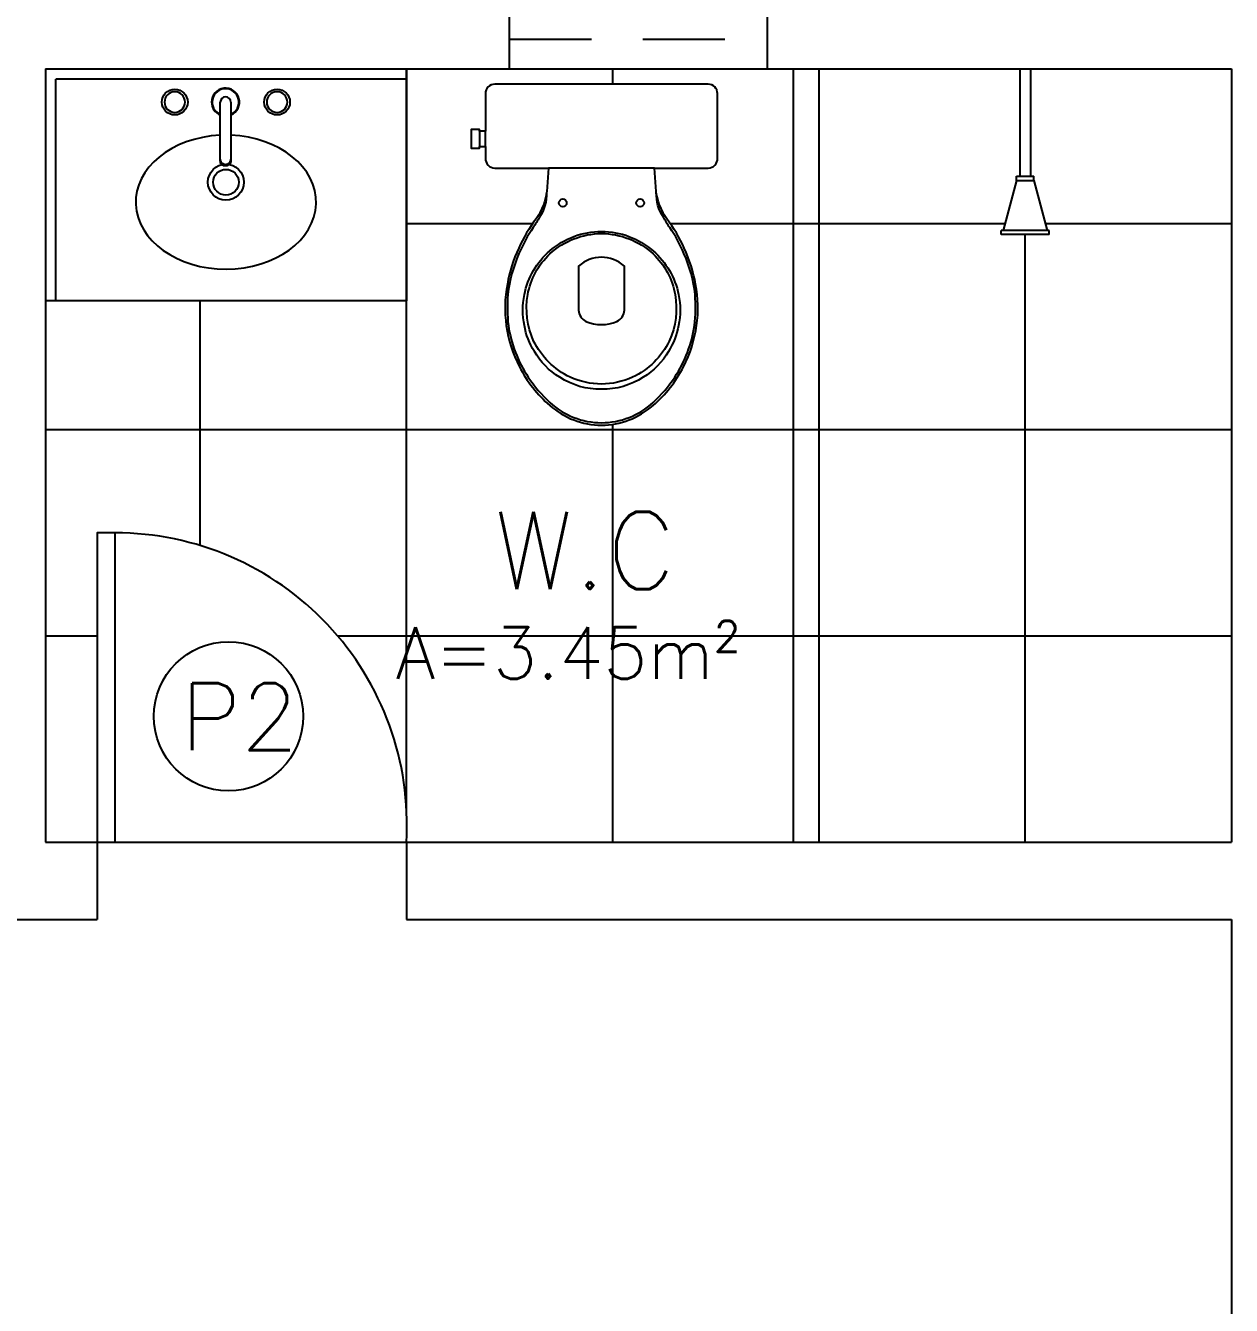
# Model space of a CAD drawing. Header units: millimetres. Extents: x 45003 to 46969, y 6653 to 6979.
# Drawn here: x 45050.028 to 45052.366, y 6876.341 to 6878.823 of the extents above; entities that cross this region are included whole.
import ezdxf

# ---------------------------------------------------------------- set-up
doc = ezdxf.new("R2010")
doc.units = ezdxf.units.MM
doc.linetypes.add('HIDDEN', pattern=[9.525, 6.35, -3.175])
for name, color, linetype in [('ARQ-ALVENARIA', 4, 'Continuous'), ('ARQ-ESQ-01', 1, 'Continuous'), ('ARQ-ESQ-02', 2, 'Continuous'), ('ARQ-HACHURA', 253, 'Continuous'), ('ARQ-PENA-FINA-CINZA', 8, 'Continuous'), ('ARQ-PROJ-01', 1, 'HIDDEN'), ('ARQ-PÇ-HIDROSSAN', 7, 'Continuous'), ('ARQ-TEXTO2', 2, 'Continuous'), ('ARQ-TEXTO3', 3, 'Continuous')]:
    doc.layers.add(name, color=color, linetype=linetype)
doc.styles.add('ROMANS', font='romans.shx')

# ---------------------------------------------------------------- blocks, each defined once
blk = doc.blocks.new('chuv-01-planta')
for p, q in [((-0.3216, -0.0467), (-0.3216, 0.0467)), ((-0.3216, 0.0467), (-0.3133, 0.0467)), ((-0.3133, -0.0467), (-0.3133, 0.0467)), ((-0.2167, 0.0167), (-0.3133, 0.0425)), ((-0.2167, 0.0167), (-0.2083, 0.0167)), ((-0.2167, 0.0167), (-0.2167, -0.0167)), ((-0.2083, 0.0167), (-0.2083, -0.0167)), ((0, 0.0106), (-0.2083, 0.0106)), ((0, 0.0106), (0, -0.0106)), ((-0.2167, -0.0167), (-0.3133, -0.0425)), ((-0.2167, -0.0167), (-0.2083, -0.0167)), ((0, -0.0106), (-0.2083, -0.0106)), ((-0.3216, -0.0467), (-0.3133, -0.0467))]:
    blk.add_line(p, q)
blk = doc.blocks.new('cx-ac-01-planta')
for points in [[(0.661, 0, 0.182004), (0.623, 0.1, 0.098298), (0.548, 0.159, 0.085166), (0.468, 0.1845, 0.08648), (0.388, 0.1825, 0.067868), (0.318, 0.1605, 0.06199), (0.261, 0.1265, -0.060779), (0.228, 0.1105, -0.023796), (0.208, 0.106), (0.1625, 0.1028), (0.1625, 0.207, 0.424217), (0.1435, 0.225), (0.121, 0.225), (0.091, 0.225), (0.018, 0.225, 0.418036), (0, 0.207), (0, 0), (0, -0.207, 0.418036), (0.018, -0.225), (0.091, -0.225), (0.091, -0.2365), (0.088, -0.2365), (0.088, -0.2525), (0.106, -0.2525), (0.124, -0.2525), (0.124, -0.2365), (0.121, -0.2365), (0.121, -0.225), (0.1435, -0.225, 0.424217), (0.1625, -0.207), (0.1625, -0.1028), (0.208, -0.106, -0.023796), (0.228, -0.1105, -0.060779), (0.261, -0.1265, 0.06199), (0.318, -0.1605, 0.067868), (0.388, -0.1825, 0.08648), (0.468, -0.1845, 0.085166), (0.548, -0.159, 0.098298), (0.623, -0.1, 0.182004)], [(0.2855, 0, -0.18052), (0.323, 0.1, -0.167158), (0.408, 0.1495, -0.1), (0.468, 0.1495, -0.096291), (0.518, 0.13, -0.13332), (0.568, 0.081, -0.150886), (0.5915, 0, -0.150886), (0.568, -0.081, -0.13332), (0.518, -0.13, -0.096291), (0.468, -0.1495, -0.1), (0.408, -0.1495, -0.167158), (0.323, -0.1, -0.18052)], [(0.2895, 0, -0.186957), (0.329, 0.1, -0.162455), (0.408, 0.143, -0.149476), (0.498, 0.1315, -0.171119), (0.568, 0.0605, -0.104122), (0.5815, 0, -0.104122), (0.568, -0.0605, -0.171119), (0.498, -0.1315, -0.149476), (0.408, -0.143, -0.162455), (0.329, -0.1, -0.186957)], [(0.46, 0.03, 0.276984), (0.438, 0.0445), (0.353, 0.0445, 0.393258), (0.353, -0.0445), (0.438, -0.0445, 0.276984), (0.46, -0.03, 0.2)]]:
    blk.add_lwpolyline(points, format="xyb", close=True)
blk.add_lwpolyline([(0.21, -0.1064, -0.148706), (0.258, -0.12, -0.01798), (0.278, -0.1325, 0.048524), (0.328, -0.16, 0.075808), (0.408, -0.1815, 0.05), (0.468, -0.1805, 0.109053), (0.568, -0.142, 0.065752), (0.617, -0.1, 0.186957), (0.6565, 0, 0.186957), (0.617, 0.1, 0.065752), (0.568, 0.142, 0.109053), (0.468, 0.1805, 0.05), (0.408, 0.1815, 0.075808), (0.328, 0.16, 0.048524), (0.278, 0.1325, -0.01798), (0.258, 0.12, -0.148706), (0.21, 0.1064, -0.148706)], format="xyb")
for points in [[(0.1625, 0.1028), (0.1625, 0), (0.1625, -0.1028)], [(0.121, -0.225), (0.091, -0.225)], [(0.091, -0.2365), (0.121, -0.2365)]]:
    blk.add_lwpolyline(points)
for centre in [(0.23, 0.075), (0.23, -0.075)]:
    blk.add_circle(centre, 0.0075)

msp = doc.modelspace()

# ---------------------------------------------------------------- hatches: boundary and pattern name
at = {"layer": 'ARQ-HACHURA'}
h = msp.add_hatch(dxfattribs=at)
h.set_pattern_fill('_USER', color=256, scale=0.4, double=1, pattern_type=0)
h.set_pattern_definition([(0, (45052.3665, 6877.2393), (0, 0.4), []), (90, (45052.3665, 6877.2393), (-0.4, 2e-17), [])])
h.paths.add_polyline_path([(45051.5165, 6878.7393), (45051.4665, 6878.7393), (45050.9665, 6878.7393), (45050.7665, 6878.7393), (45050.7665, 6878.2893), (45050.0665, 6878.2893), (45050.0665, 6877.2393), (45050.1665, 6877.2393), (45050.1665, 6877.8393), (45050.2015, 6877.8393, -0.431918), (45050.7665, 6877.2393), (45051.5165, 6877.2393)])
h.paths.add_polyline_path([(45050.9603, 6878.2413, -0.08648), (45050.9623, 6878.3213, -0.067868), (45050.9843, 6878.3913, -0.06199), (45051.0183, 6878.4483, 0.060779), (45051.0343, 6878.4813, 0.023796), (45051.0388, 6878.5013), (45051.0421, 6878.5468), (45050.9382, 6878.5468, -0.40428), (45050.9198, 6878.5642), (45050.9198, 6878.5883), (45050.9083, 6878.5883), (45050.9083, 6878.5853), (45050.8923, 6878.5853), (45050.8923, 6878.6033), (45050.8923, 6878.6213), (45050.9083, 6878.6213), (45050.9198, 6878.6183), (45050.9198, 6878.6913, -0.414559), (45050.9376, 6878.7093), (45051.1448, 6878.7093), (45051.3519, 6878.7093, -0.413869), (45051.3698, 6878.6916), (45051.3698, 6878.6183), (45051.3698, 6878.5883), (45051.3698, 6878.5658, -0.424217), (45051.3518, 6878.5468), (45051.2476, 6878.5468), (45051.2508, 6878.5013, 0.023796), (45051.2553, 6878.4813, 0.060779), (45051.2713, 6878.4483, -0.06199), (45051.3053, 6878.3913, -0.067868), (45051.3273, 6878.3213, -0.08648), (45051.3293, 6878.2413, -0.085166), (45051.3038, 6878.1613, -0.098298), (45051.2448, 6878.0863, -0.182004), (45051.1448, 6878.0483, -0.182004), (45051.0448, 6878.0863, -0.098298), (45050.9858, 6878.1613, -0.085166)], flags=16)
h.paths.add_polyline_path([(45050.9953, 6878.2413, -0.1), (45050.9953, 6878.3013, -0.167158), (45051.0448, 6878.3863, -0.18052), (45051.1448, 6878.4238, -0.18052), (45051.2448, 6878.3863, -0.167158), (45051.2943, 6878.3013, -0.1), (45051.2943, 6878.2413, -0.096291), (45051.2748, 6878.1913, -0.13332), (45051.2258, 6878.1413, -0.150886), (45051.1448, 6878.1178, -0.150886), (45051.0638, 6878.1413, -0.13332), (45051.0148, 6878.1913, -0.096291)], flags=0)
h.paths.add_polyline_path([(45051.0018, 6878.3013, -0.162455), (45051.0448, 6878.3803, -0.186957), (45051.1448, 6878.4198, -0.186957), (45051.2448, 6878.3803, -0.162455), (45051.2878, 6878.3013, -0.149476), (45051.2763, 6878.2113, -0.171119), (45051.2053, 6878.1413, -0.104122), (45051.1448, 6878.1278, -0.104122), (45051.0843, 6878.1413, -0.171119), (45051.0133, 6878.2113, -0.149476)], flags=0)
h.paths.add_polyline_path([(45051.1003, 6878.2713), (45051.1003, 6878.3563, -0.393258), (45051.1893, 6878.3563), (45051.1893, 6878.2735, -0.299905), (45051.1748, 6878.2493, -0.2), (45051.1148, 6878.2493, -0.276984)], flags=0)
h.paths.add_polyline_path([(45051.0623, 6878.4793, -1), (45051.0773, 6878.4793, -1)], flags=0)
h.paths.add_polyline_path([(45051.2123, 6878.4793, -1), (45051.2273, 6878.4793, -1)], flags=0)
h.paths.add_polyline_path([(45052.3665, 6878.7393), (45051.9771, 6878.7393), (45051.9771, 6878.531), (45051.9831, 6878.531), (45051.9831, 6878.5226), (45052.009, 6878.4261), (45052.0132, 6878.4261), (45052.0132, 6878.4177), (45051.9198, 6878.4177), (45051.9198, 6878.4261), (45051.9239, 6878.4261), (45051.9498, 6878.5226), (45051.9498, 6878.531), (45051.9559, 6878.531), (45051.9559, 6878.7393), (45051.5165, 6878.7393), (45051.5165, 6877.2393), (45052.3665, 6877.2393)])
h.paths.add_polyline_path([(45050.7206, 6877.5063), (45051.4944, 6877.5063), (45051.4944, 6877.6813), (45050.7206, 6877.6813)], flags=24)
h.paths.add_polyline_path([(45050.8966, 6877.6927), (45051.3288, 6877.6927), (45051.3288, 6877.9177), (45050.8966, 6877.9177)], flags=24)

# ---------------------------------------------------------------- linework, layer by layer
at = {"layer": 'ARQ-ALVENARIA'}
for p, q in [((45050.9665, 6878.7393), (45050.9665, 6878.8893)), ((45051.4665, 6878.7393), (45051.4665, 6878.8893)), ((45050.0665, 6878.7393), (45050.9665, 6878.7393)), ((45050.0665, 6878.7393), (45050.0665, 6877.2393)), ((45051.4665, 6878.7393), (45052.3665, 6878.7393)), ((45052.3665, 6878.7393), (45052.3665, 6877.2393)), ((45050.0665, 6877.2393), (45050.1665, 6877.2393)), ((45050.1665, 6877.2393), (45050.1665, 6877.0893)), ((45050.7665, 6877.2393), (45052.3665, 6877.2393)), ((45050.7665, 6877.2393), (45050.7665, 6877.0893)), ((45049.9165, 6877.0893), (45050.1665, 6877.0893)), ((45050.7665, 6877.0893), (45052.3665, 6877.0893)), ((45052.3665, 6877.0893), (45052.3665, 6873.3893))]:
    msp.add_line(p, q, dxfattribs=at)
at = {"layer": 'ARQ-ESQ-01'}
msp.add_line((45050.9665, 6878.7393), (45051.4665, 6878.7393), dxfattribs=at)
at = {"layer": 'ARQ-ESQ-01', "ltscale": 0.03}
msp.add_circle((45050.4215, 6877.4835), 0.1447, dxfattribs=at)
at = {"layer": 'ARQ-ESQ-01'}
msp.add_arc((45050.2015, 6877.2733), 0.566, 356.5584, 90, dxfattribs=at)
at = {"layer": 'ARQ-ESQ-02'}
msp.add_lwpolyline([(45050.1665, 6877.2393), (45050.2015, 6877.2393), (45050.2015, 6877.8393), (45050.1665, 6877.8393)], close=True, dxfattribs=at)
at = {"layer": 'ARQ-PENA-FINA-CINZA'}
msp.add_line((45050.2015, 6877.2393), (45050.7665, 6877.2393), dxfattribs=at)
at = {"layer": 'ARQ-PROJ-01', "ltscale": 0.025}
msp.add_line((45050.9665, 6878.7968), (45051.4665, 6878.7968), dxfattribs=at)
at = {"layer": 'ARQ-PÇ-HIDROSSAN', "ltscale": 0.03}
for p, q in [((45050.7665, 6878.7393), (45050.7665, 6878.2893)), ((45050.7665, 6878.7193), (45050.0865, 6878.7193)), ((45050.0865, 6878.2893), (45050.0865, 6878.7193)), ((45050.7665, 6878.2893), (45050.0665, 6878.2893))]:
    msp.add_line(p, q, dxfattribs=at)
at = {"layer": 'ARQ-PÇ-HIDROSSAN'}
for p, q in [((45051.5165, 6878.7393), (45051.5165, 6877.2393)), ((45050.4055, 6878.5642), (45050.4055, 6878.6747)), ((45050.4261, 6878.6747), (45050.4261, 6878.5642)), ((45050.4055, 6878.5629), (45050.4055, 6878.5642)), ((45050.4055, 6878.5611), (45050.4055, 6878.5622)), ((45050.4261, 6878.5642), (45050.4261, 6878.5629)), ((45050.4261, 6878.5622), (45050.4261, 6878.5611))]:
    msp.add_line(p, q, dxfattribs=at)
for points in [[(45050.4055, 6878.5642, 0), (45050.4055, 6878.5642, 0)], [(45050.4055, 6878.5642, 0), (45050.4056, 6878.5624, 0), (45050.4061, 6878.5607, 0), (45050.4069, 6878.5591, 0), (45050.4079, 6878.5576, 0), (45050.4092, 6878.5563, 0), (45050.4107, 6878.5553, 0), (45050.4123, 6878.5545, 0), (45050.414, 6878.5541, 0), (45050.4158, 6878.5539, 0)], [(45050.4261, 6878.5629, 0), (45050.426, 6878.5611, 0), (45050.4255, 6878.5593, 0), (45050.4247, 6878.5577, 0), (45050.4237, 6878.5563, 0), (45050.4224, 6878.555, 0), (45050.421, 6878.554, 0), (45050.4193, 6878.5532, 0), (45050.4176, 6878.5527, 0), (45050.4158, 6878.5526, 0), (45050.414, 6878.5527, 0), (45050.4123, 6878.5532, 0), (45050.4106, 6878.554, 0), (45050.4092, 6878.555, 0), (45050.4079, 6878.5563, 0), (45050.4069, 6878.5577, 0), (45050.4061, 6878.5593, 0), (45050.4056, 6878.5611, 0), (45050.4055, 6878.5629, 0)], [(45050.4158, 6878.5539, 0), (45050.4176, 6878.5541, 0), (45050.4193, 6878.5546, 0), (45050.421, 6878.5553, 0), (45050.4224, 6878.5563, 0), (45050.4237, 6878.5576, 0), (45050.4247, 6878.5591, 0), (45050.4255, 6878.5607, 0), (45050.426, 6878.5624, 0), (45050.4261, 6878.5642, 0)], [(45050.4261, 6878.5611, 0), (45050.4259, 6878.5593, 0), (45050.4255, 6878.5575, 0), (45050.4247, 6878.5559, 0), (45050.4237, 6878.5545, 0), (45050.4224, 6878.5532, 0), (45050.421, 6878.5522, 0), (45050.4193, 6878.5514, 0), (45050.4176, 6878.5509, 0), (45050.4158, 6878.5508, 0), (45050.414, 6878.5509, 0), (45050.4123, 6878.5514, 0), (45050.4106, 6878.5522, 0), (45050.4092, 6878.5532, 0), (45050.4079, 6878.5545, 0), (45050.4069, 6878.5559, 0), (45050.4061, 6878.5575, 0), (45050.4057, 6878.5593, 0), (45050.4055, 6878.5611, 0)], [(45050.4057, 6878.5606, 0), (45050.4063, 6878.5588, 0), (45050.4071, 6878.5573, 0), (45050.4082, 6878.5558, 0), (45050.4095, 6878.5546, 0), (45050.411, 6878.5537, 0), (45050.4127, 6878.553, 0), (45050.4144, 6878.5526, 0), (45050.4158, 6878.5525, 0)], [(45050.4158, 6878.5525, 0), (45050.4176, 6878.5526, 0), (45050.4193, 6878.5531, 0), (45050.421, 6878.5539, 0), (45050.4224, 6878.5549, 0), (45050.4237, 6878.5562, 0), (45050.4247, 6878.5576, 0), (45050.4255, 6878.5592, 0), (45050.4259, 6878.5606, 0)]]:
    msp.add_polyline3d(points, dxfattribs=at)
for centre in [(45050.3173, 6878.6747), (45050.5157, 6878.6747)]:
    msp.add_circle(centre, 0.025, dxfattribs=at)
at = {"layer": 'ARQ-PÇ-HIDROSSAN', "ltscale": 0.03}
for radius in [0.0349, 0.0249]:
    msp.add_circle((45050.4165, 6878.5193), radius, dxfattribs=at)
at = {"layer": 'ARQ-PÇ-HIDROSSAN'}
for centre, radius, start, end in [((45050.3173, 6878.6747), 0.02, 90, 0), ((45050.3173, 6878.6747), 0.02, 90, 270), ((45050.3173, 6878.6747), 0.02, 0, 90), ((45050.4157, 6878.6747), 0.027, 292.6883, 180), ((45050.4157, 6878.6747), 0.026, 293.6074, 246.7721), ((45050.5157, 6878.6747), 0.02, 90, 180), ((45050.5157, 6878.6747), 0.02, 180, 90), ((45050.5157, 6878.6747), 0.02, 270, 90), ((45050.3173, 6878.6747), 0.02, 270, 0), ((45050.4157, 6878.6747), 0.027, 180, 247.6771), ((45050.4158, 6878.6747), 0.0103, 0, 180), ((45050.5157, 6878.6747), 0.02, 180, 270)]:
    msp.add_arc(centre, radius, start, end, dxfattribs=at)
at = {"layer": 'ARQ-PÇ-HIDROSSAN', "ltscale": 0.03}
msp.add_ellipse((45050.4165, 6878.4807), major_axis=(-0.175, 0), ratio=0.742857, start_param=4.775358, end_param=10.940424, dxfattribs=at)

# ---------------------------------------------------------------- block references
at = {"layer": 'ARQ-PÇ-HIDROSSAN'}
for name, p, rotation in [('chuv-01-planta', (45051.9665, 6878.7393), 90.00000000000001), ('cx-ac-01-planta', (45051.1448, 6878.7093), 270)]:
    msp.add_blockref(name, p, dxfattribs=dict(at, rotation=rotation))

# ---------------------------------------------------------------- texts
at = {"layer": 'ARQ-TEXTO2', "insert": (45050.7456, 6877.6563), "char_height": 0.1, "attachment_point": 1, "style": 'ROMANS'}
msp.add_mtext('A=3.45m²', dxfattribs=at)
at = {"layer": 'ARQ-TEXTO2', "insert": (45050.3287, 6877.5477), "char_height": 0.13, "width": 0.199395, "attachment_point": 1, "style": 'ROMANS'}
msp.add_mtext('P2', dxfattribs=at)
at = {"layer": 'ARQ-TEXTO3', "insert": (45051.1127, 6877.8052), "char_height": 0.15, "attachment_point": 5, "style": 'ROMANS'}
msp.add_mtext('W.C', dxfattribs=at)

doc.saveas('drawing.dxf')
